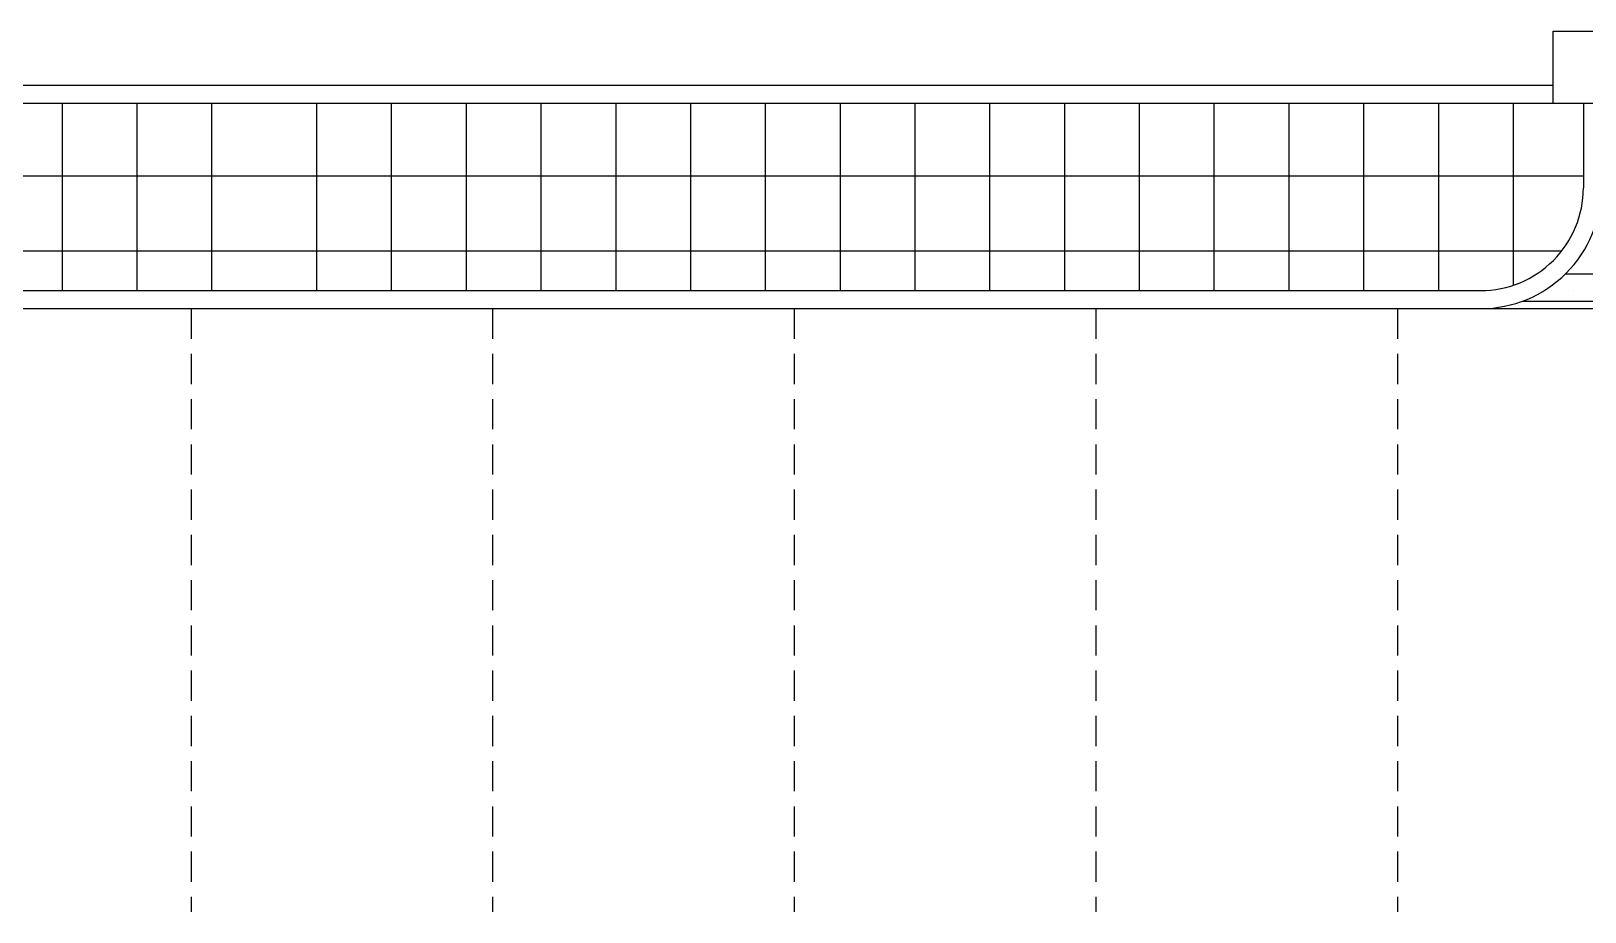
# Model space of a CAD drawing. Header units: inches. Extents: x 13 to 185, y 7 to 119.
# Drawn here: x 140.14 to 153.02, y 19.65 to 26.95 of the extents above; entities that cross this region are included whole.
import ezdxf

# ---------------------------------------------------------------- set-up
doc = ezdxf.new("R2010")
doc.units = ezdxf.units.IN
doc.header["$MEASUREMENT"] = 0
doc.linetypes.add('HIDDEN', pattern=[0.375, 0.25, -0.125])
for name, color, linetype in [('AR_PAREDES', 2, 'Continuous'), ('ARQ EXTERIORES', 2, 'Continuous'), ('CONTRAFUERTE', 5, 'Continuous')]:
    doc.layers.add(name, color=color, linetype=linetype)

msp = doc.modelspace()

# ---------------------------------------------------------------- linework, layer by layer
for p, q in [((140.39542, 26.34925, -0.00004), (140.39542, 24.79927, 0.00001)), ((141.01542, 26.34925, -0.00004), (141.01542, 24.79927, 0.00001)), ((141.63542, 26.34925, -0.00004), (141.63542, 24.79927, 0.00001)), ((142.50533, 26.34926, -0.00004), (142.50532, 24.79928, 0.00001)), ((143.12533, 26.34926, -0.00004), (143.12532, 24.79928, 0.00001)), ((143.74533, 26.34926, -0.00004), (143.74532, 24.79927, 0.00001)), ((144.36533, 26.34926, -0.00004), (144.36532, 24.79927, 0.00001)), ((144.98533, 26.34926, -0.00004), (144.98532, 24.79927, 0.00001)), ((145.60533, 26.34926, -0.00004), (145.60532, 24.79927, 0.00001)), ((146.22533, 26.34926, -0.00004), (146.22532, 24.79927, 0.00001)), ((146.84533, 26.34925, -0.00004), (146.84532, 24.79927, 0.00001)), ((147.46533, 26.34925, -0.00004), (147.46532, 24.79927, 0.00001)), ((148.08533, 26.34925, -0.00004), (148.08532, 24.79927, 0.00001)), ((148.70533, 26.34925, -0.00004), (148.70532, 24.79927, 0.00001)), ((149.32533, 26.34925, -0.00004), (149.32532, 24.79927, 0.00001)), ((149.94533, 26.34924, -0.00004), (149.94532, 24.79926, 0.00001)), ((150.56533, 26.34924, -0.00004), (150.56532, 24.79926, 0.00001)), ((151.18533, 26.34924, -0.00004), (151.18532, 24.79926, 0.00001)), ((151.80533, 26.34924, -0.00004), (151.80532, 24.79926, 0.00001)), ((152.42533, 26.34924, -0.00004), (152.42532, 24.84256, 0.00001)), ((152.92974, 24.79928, 0.00001), (152.92974, 24.79924, 0.00001))]:
    msp.add_line(p, q)
at = {"layer": 'AR_PAREDES', "color": 7}
for p, q in [((152.75753, 26.49926), (137.95539, 26.49926)), ((152.75753, 26.49926), (148.08532, 26.49926)), ((153.00753, 26.34926), (135.9054, 26.34926)), ((152.75753, 26.34926), (148.08532, 26.34926)), ((133.1054, 25.74928), (148.70533, 25.74915)), ((148.08532, 25.7492), (153.00753, 25.74916)), ((133.00542, 25.12928), (148.70533, 25.12915)), ((148.08532, 25.1292), (152.82983, 25.12916))]:
    msp.add_line(p, q, dxfattribs=at)
at = {"layer": 'ARQ EXTERIORES', "color": 7}
for p, q in [((153.00753, 26.34926), (153.00753, 25.64928)), ((152.86061, 24.93816), (157.45446, 24.93816)), ((136.11362, 24.79928), (148.70532, 24.79928)), ((148.08532, 24.79928), (152.15753, 24.79928)), ((136.26362, 24.64928), (152.15839, 24.64928)), ((148.08532, 24.64928), (152.15753, 24.64928)), ((151.46557, 24.64928), (158.25753, 24.64927)), ((152.50113, 24.71016), (157.81393, 24.71016))]:
    msp.add_line(p, q, dxfattribs=at)
at = {"layer": 'ARQ EXTERIORES', "color": 7, "linetype": 'HIDDEN'}
for p, q in [((141.46557, 24.64928), (141.46557, 19.64928)), ((143.96557, 24.64928), (143.96557, 19.64928)), ((146.46557, 24.64928), (146.46557, 19.64928)), ((148.96557, 24.64928), (148.96557, 19.64928)), ((151.46557, 24.64928), (151.46557, 19.64928))]:
    msp.add_line(p, q, dxfattribs=at)
at = {"layer": 'ARQ EXTERIORES', "color": 7}
for radius in [1, 0.85]:
    msp.add_arc((152.15753, 25.64928), radius, 270, 0.000008, dxfattribs=at)
at = {"layer": 'CONTRAFUERTE', "color": 7}
msp.add_lwpolyline([(152.75753, 26.94926), (153.15753, 26.94926), (153.15753, 26.34926), (152.75753, 26.34926)], close=True, dxfattribs=at)

doc.saveas('drawing.dxf')
